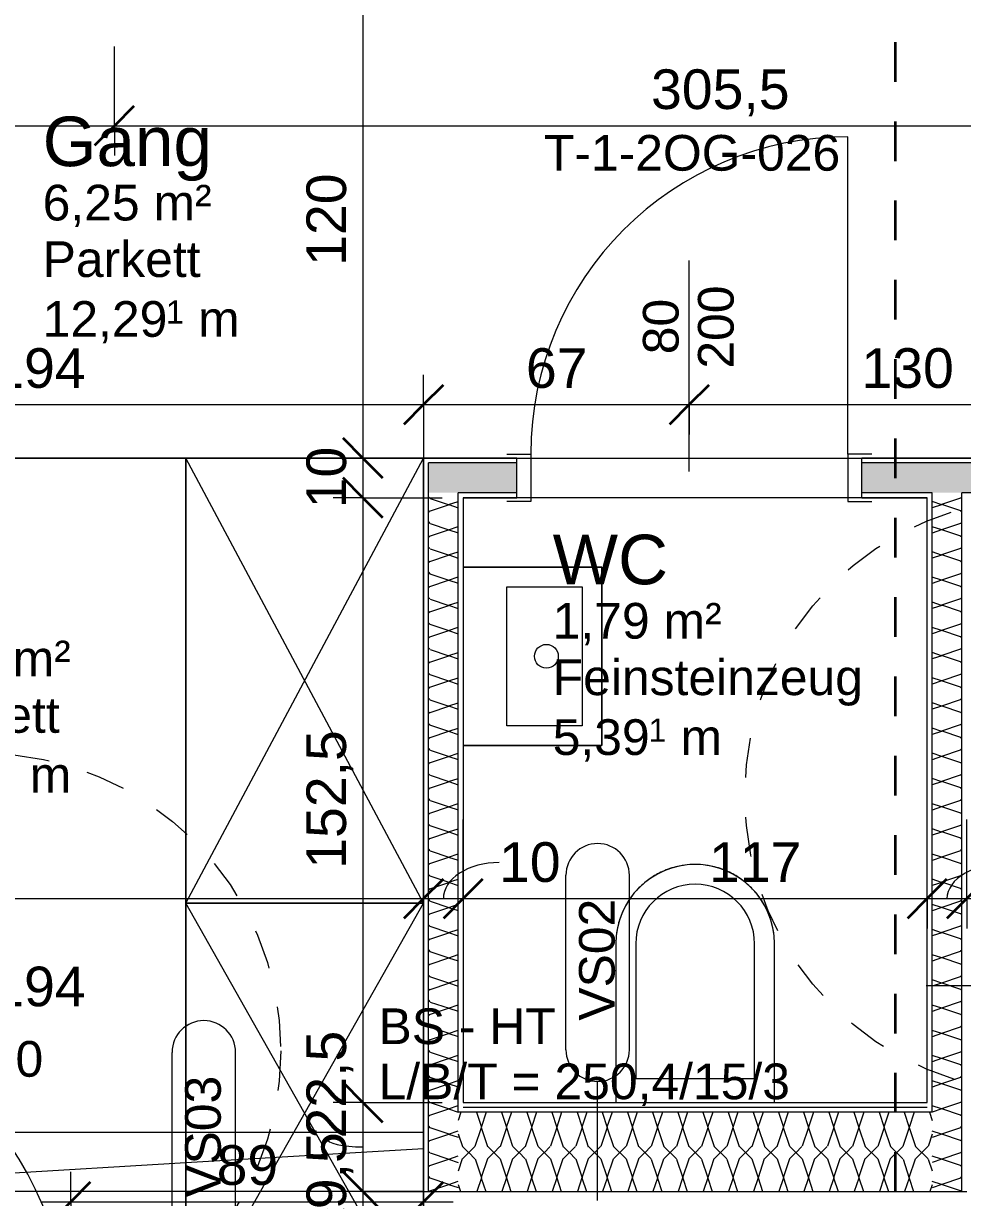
# Model space of a CAD drawing. Header units: metres. Extents: x 3 to 50, y 58.8 to 100.4.
# Drawn here: x 26.713 to 29.083, y 80.716 to 83.676 of the extents above; entities that cross this region are included whole.
import ezdxf

# ---------------------------------------------------------------- set-up
doc = ezdxf.new("R2010")
doc.units = ezdxf.units.M
doc.linetypes.add('Strich Punkt Mittel', pattern=[0.015875, 0.00635, -0.004763, 0, -0.004763])
doc.linetypes.add('Verdeckt', pattern=[0.003, 0.002, -0.001])
for name, color, linetype, lineweight in [('A_2D', 7, 'Continuous', 13), ('A_Bemassung-50_', 4, 'Continuous', 9), ('A_Bemassung_', 4, 'Continuous', 9), ('A_Beschriftung_', 7, 'Continuous', 9), ('A_Bodenschlitz', 7, 'Continuous', 5), ('A_Decken', 8, 'Continuous', 13), ('A_Moebel', 6, 'Continuous', 13), ('A_Raeume', 7, 'Continuous', 13), ('A_Raeume_', 7, 'Continuous', 5), ('A_Raeume_Beschriftung_', 7, 'Continuous', 9), ('A_Raster_', 1, 'Continuous', 9), ('A_Sanitaer', 3, 'Continuous', 13), ('A_Tueren', 31, 'Continuous', 13), ('A_Waende', 7, 'Continuous', 13)]:
    doc.layers.add(name, color=color, linetype=linetype, lineweight=lineweight)
doc.styles.add('Arial_2', font='arial.ttf', dxfattribs={"height": 0.125})
doc.styles.add('Arial_3', font='arial.ttf', dxfattribs={"height": 0.09})
doc.styles.add('Arial_4', font='arial.ttf', dxfattribs={"height": 0.05849})
doc.styles.add('Arial_5', font='arial.ttf', dxfattribs={"height": 0.1})
doc.dimstyles.new('WGA-Bemaßung_1', dxfattribs={"dimscale": 0.3048, "dimtxt": 0.102026, "dimasz": 0.328084, "dimexe": 0.246063, "dimexo": 0.0625, "dimgap": 0.04101, "dimtad": 1, "dimdec": 1, "dimlfac": 100, "dimrnd": 0.5, "dimdsep": 46, "dimtxsty": 'Arial_5', "dimblk1": 'OBLIQUE', "dimblk2": 'OBLIQUE', "dimsah": 1, "dimcen": 0.09, "dimdle": 0.246063, "dimazin": 2, "dimtfac": 1, "dimtdec": 4, "dimtix": 1, "dimtmove": 1, "dimatfit": 3, "dimfxl": 0.656168, "dimfxlon": 1, "dimtvp": 1, "dimtolj": 1, "dimtzin": 0, "dimarcsym": 2})
doc.dimstyles.new('WGA-Bemaßung_2', dxfattribs={"dimscale": 0.3048, "dimtxt": 0.102026, "dimasz": 0.328084, "dimexe": 0.246063, "dimexo": 0.0625, "dimgap": 0.04101, "dimtad": 1, "dimdec": 1, "dimlfac": 100, "dimrnd": 0.5, "dimdsep": 46, "dimtxsty": 'Arial_5', "dimblk1": 'OBLIQUE', "dimblk2": 'OBLIQUE', "dimsah": 1, "dimcen": 0.09, "dimdle": 0.246063, "dimazin": 2, "dimtfac": 1, "dimtdec": 4, "dimtix": 1, "dimtmove": 2, "dimatfit": 3, "dimfxl": 0.656168, "dimfxlon": 1, "dimtvp": 1, "dimtolj": 1, "dimtzin": 0, "dimarcsym": 2})
doc.dimstyles.new('WGA-Bemaßung_3', dxfattribs={"dimscale": 0.3048, "dimtxt": 0.102026, "dimasz": 0.328084, "dimexe": 0.246063, "dimexo": 0.0625, "dimgap": 0.04101, "dimtad": 1, "dimdec": 1, "dimlfac": 100, "dimrnd": 0.5, "dimdsep": 46, "dimtxsty": 'Arial_5', "dimblk1": 'OBLIQUE', "dimblk2": 'OBLIQUE', "dimsah": 1, "dimcen": 0.09, "dimdle": 0.246063, "dimazin": 2, "dimtfac": 1, "dimtdec": 4, "dimtix": 1, "dimtmove": 0, "dimatfit": 3, "dimfxl": 0.656168, "dimfxlon": 1, "dimtvp": 1, "dimtolj": 1, "dimtzin": 0, "dimarcsym": 2})

# ---------------------------------------------------------------- blocks, each defined once
blk = doc.blocks.new('UZ_D1 - SL_0800x2000_Zimmertür_Stahlzarge_GK-7175609-263_PP_02OG_BT1')
at = {"layer": 'A_Tueren', "lineweight": 5}
for p, q in [((0.4, 0.06), (0.4, 0.86)), ((-0.46, 0.06), (-0.4, 0.06)), ((-0.4, 0.06), (-0.4, -0.06)), ((0.4, 0.06), (0.4, -0.06)), ((0.46, 0.06), (0.4, 0.06)), ((-0.4, -0.06), (-0.46, -0.06)), ((0.4, -0.06), (0.46, -0.06))]:
    blk.add_line(p, q, dxfattribs=at)
blk.add_arc((0.4, 0.06), 0.8, 90, 180, dxfattribs=at)
blk = doc.blocks.new('Sani_WC-Wandbasierend - 400x600-V11-263_PP_02OG_BT1')
at = {"layer": 'A_Sanitaer', "lineweight": 5}
for p, q in [((-0.075, 0.5125), (-0.075, 0.1125)), ((-0.075, 0.5125), (-0.075, 0.1125)), ((-0.025, 0.5125), (-0.025, 0.1725)), ((0.275, 0.1725), (0.275, 0.5125)), ((0.325, 0.1125), (0.325, 0.5125)), ((0.325, 0.1125), (0.325, 0.5125)), ((-0.025, 0.1725), (0.275, 0.1725)), ((-0.075, 0.1125), (0.325, 0.1125))]:
    blk.add_line(p, q, dxfattribs=at)
for radius, start, end in [(0.2, 0, 180), (0.2, 97.6033, 101.334), (0.2, 82.3967, 97.6033), (0.2, 78.666, 82.3967), (0.2, 118.3339, 128.1952), (0.2, 112.8529, 118.3339), (0.2, 101.334, 112.8529), (0.2, 67.1471, 78.666), (0.2, 61.6661, 67.1471), (0.2, 51.8048, 61.6661), (0.2, 134.0719, 143.7338), (0.15, 0, 180), (0.2, 128.1952, 134.0719), (0.2, 45.9281, 51.8048), (0.2, 36.2662, 45.9281), (0.2, 143.7338, 149.4915), (0.2, 30.5085, 36.2662), (0.2, 152.2044, 159.851), (0.2, 149.4915, 152.0709), (0.2, 20.149, 30.5085), (0.2, 164.7803, 180), (0.2, 159.851, 164.7803), (0.2, 15.2197, 20.149), (0.2, 0, 15.2197)]:
    blk.add_arc((0.125, 0.5125), radius, start, end, dxfattribs=at)
blk = doc.blocks.new('Moeb_Schrank - Schrank_2m_60cm-10184590-263_PP_02OG_BT1')
at = {"layer": 'A_Moebel', "color": 8}
for p, q in [((0, 0), (1.06, 0.6)), ((0, 0.6), (1.06, 0)), ((1.06, 0.6), (0, 0.6)), ((0, 0.6), (0, 0)), ((0, 0), (0, 0.6)), ((0, 0.6), (1.06, 0.6)), ((1.06, 0), (1.06, 0.6)), ((1.06, 0.6), (1.06, 0)), ((0, 0), (1.06, 0)), ((1.06, 0), (0.1912, 0))]:
    blk.add_line(p, q, dxfattribs=at)
blk = doc.blocks.new('Moeb_Schrank - Schrank_2m_60cm-4270150-263_PP_02OG_BT1')
at = {"layer": 'A_Moebel', "color": 8}
for p, q in [((0, 0), (1.1225, 0.6)), ((0, 0.6), (1.1225, 0)), ((1.1225, 0.6), (0, 0.6)), ((0, 0.6), (0, 0)), ((0, 0), (0, 0.6)), ((0, 0.6), (1.1225, 0.6)), ((1.1225, 0), (1.1225, 0.6)), ((1.1225, 0.6), (1.1225, 0)), ((0, 0), (1.1225, 0)), ((1.1225, 0), (0, 0))]:
    blk.add_line(p, q, dxfattribs=at)
blk = doc.blocks.new('UZ_D1 - SL_0900x2000_Wohnungstür-5426848-263_PP_02OG_BT1')
at = {"layer": 'A_Tueren', "lineweight": 5}
for p, q in [((-0.45, 0.1), (-0.51, 0.1)), ((-0.45, -0.1), (-0.45, 0.1)), ((0.45, 0.1), (0.51, 0.1)), ((0.45, -0.1), (0.45, 0.1)), ((-0.51, -0.1), (-0.45, -0.1)), ((0.51, -0.1), (0.45, -0.1)), ((0.45, -0.1), (0.45, -1))]:
    blk.add_line(p, q, dxfattribs=at)
blk.add_arc((0.45, -0.1), 0.9, 180, 270, dxfattribs=at)
blk = doc.blocks.new('Sani_Handwaschbecken_Wandbasiert_eckig - 450 x 350-11050515-263_PP_02OG_BT1')
at = {"layer": 'A_Sanitaer', "lineweight": 5}
for p, q in [((0.3476, 0.4), (-0.1024, 0.4)), ((-0.1024, 0.4), (-0.1024, 0.05)), ((-0.1024, 0.05), (-0.1024, 0.4)), ((-0.1024, 0.4), (0.3476, 0.4)), ((0.3476, 0.05), (0.3476, 0.4)), ((0.3476, 0.4), (0.3476, 0.05)), ((-0.0524, 0.16), (-0.0524, 0.35)), ((-0.0524, 0.35), (0.2976, 0.35)), ((0.2976, 0.35), (0.2976, 0.16)), ((0.2976, 0.16), (-0.0524, 0.16))]:
    blk.add_line(p, q, dxfattribs=at)
blk.add_circle((0.1226, 0.26), 0.03, dxfattribs=at)
blk = doc.blocks.new('Allg_BS - HKLS-10231662-263_PP_02OG_BT1')
at = {"layer": 'A_Bodenschlitz'}
for p, q in [((-1.2516, -0.1435), (-1.2516, 0.0065)), ((-1.2516, 0.0065), (-0.0325, 0.0065)), ((-0.0325, 0.0065), (0.5675, 0.0065)), ((-0.0325, -0.0705), (0.5675, -0.0345)), ((-1.2516, -0.1435), (-0.0325, -0.0705)), ((-0.0325, -0.1435), (-1.2516, -0.1435)), ((0.5675, -0.1435), (-0.0325, -0.1435))]:
    blk.add_line(p, q, dxfattribs=at)
blk = doc.blocks.new('BS_Tuer_PP - oben-10002441-263_PP_02OG_BT1')
at = {"layer": 'A_Beschriftung_'}
blk.add_line((0, 0.000124), (0, 0.010761), dxfattribs=at)
blk = doc.blocks.new('BS_Wand_Lollipop - rechts_oben-2026913-263_PP_02OG_BT1')
at = {"layer": 'A_Beschriftung_'}
for p, q in [((0.0046, 0.0016), (0.0134, 0.0016)), ((-0.003, 0), (0.003, 0)), ((0.0046, -0.0016), (0.0134, -0.0016))]:
    blk.add_line(p, q, dxfattribs=at)
for centre, start, end in [((0.0046, 0), 90, 270), ((0.0134, 0), 270, 90)]:
    blk.add_arc(centre, 0.0016, start, end, dxfattribs=at)
blk = doc.blocks.new('DIMBLOCK190-263_PP_02OG_BT1')
at = {"layer": 'A_Bemassung-50_', "transparency": 16777216}
for p, q in [((25.7827, 81.4693), (25.7827, 81.6693)), ((27.7227, 81.4693), (27.7227, 81.6693)), ((25.7827, 81.4693), (27.7227, 81.4693)), ((25.7827, 81.4693), (25.7827, 81.3943)), ((27.7227, 81.4693), (27.7227, 81.3943))]:
    blk.add_line(p, q, dxfattribs=at)
at = {"layer": 'A_Bemassung-50_', "lineweight": 35, "transparency": 16777216}
for p, q in [((25.7827, 81.4693), (25.8327, 81.5193)), ((27.7227, 81.4693), (27.7727, 81.5193)), ((25.7827, 81.4693), (25.7327, 81.4193)), ((27.7227, 81.4693), (27.6727, 81.4193))]:
    blk.add_line(p, q, dxfattribs=at)
at = {"layer": 'A_Bemassung-50_', "color": 0, "transparency": 16777216, "insert": (26.6373, 81.2979), "char_height": 0.1, "width": 0.276883, "attachment_point": 1, "line_spacing_factor": 0.941778, "style": 'Arial_5'}
blk.add_mtext('194', dxfattribs=at)
blk = doc.blocks.new('_Oblique')
at = {"color": 0, "linetype": 'ByBlock', "lineweight": -2}
blk.add_line((-0.5, -0.5), (0.5, 0.5), dxfattribs=at)
blk = doc.blocks.new('DIMBLOCK191-263_PP_02OG_BT1')
at = {"layer": 'A_Bemassung-50_', "transparency": 16777216}
for p, q in [((27.7227, 81.4693), (27.7227, 81.6693)), ((27.8227, 81.4693), (27.8227, 81.6693)), ((27.7227, 81.4693), (27.8227, 81.4693)), ((27.7227, 81.4693), (27.7227, 81.3943)), ((27.8227, 81.4693), (27.8227, 81.3943))]:
    blk.add_line(p, q, dxfattribs=at)
at = {"layer": 'A_Bemassung-50_', "lineweight": 35, "transparency": 16777216}
for p, q in [((27.7227, 81.4693), (27.7727, 81.5193)), ((27.8227, 81.4693), (27.8727, 81.5193)), ((27.7227, 81.4693), (27.6727, 81.4193)), ((27.8227, 81.4693), (27.7727, 81.4193))]:
    blk.add_line(p, q, dxfattribs=at)
at = {"layer": 'A_Bemassung-50_', "transparency": 16777216}
blk.add_ellipse((27.9133, 81.4693), major_axis=(0.1406, 0), ratio=0.647065, start_param=1.570796, end_param=3.141593, dxfattribs=at)
at = {"layer": 'A_Bemassung-50_', "color": 0, "transparency": 16777216, "insert": (27.9133, 81.6116), "char_height": 0.1, "width": 0.184588, "attachment_point": 1, "line_spacing_factor": 0.941778, "style": 'Arial_5'}
blk.add_mtext('10', dxfattribs=at)
blk = doc.blocks.new('DIMBLOCK192-263_PP_02OG_BT1')
at = {"layer": 'A_Bemassung-50_', "transparency": 16777216}
for p, q in [((27.8227, 81.4693), (27.8227, 81.6693)), ((28.9933, 81.4693), (28.9933, 81.6693)), ((27.8227, 81.4693), (28.9933, 81.4693)), ((27.8227, 81.4693), (27.8227, 81.3943)), ((28.9933, 81.4693), (28.9933, 81.3943))]:
    blk.add_line(p, q, dxfattribs=at)
at = {"layer": 'A_Bemassung-50_', "lineweight": 35, "transparency": 16777216}
for p, q in [((27.8227, 81.4693), (27.8727, 81.5193)), ((28.9933, 81.4693), (29.0433, 81.5193)), ((27.8227, 81.4693), (27.7727, 81.4193)), ((28.9933, 81.4693), (28.9433, 81.4193))]:
    blk.add_line(p, q, dxfattribs=at)
at = {"layer": 'A_Bemassung-50_', "color": 0, "transparency": 16777216, "insert": (28.4429, 81.6116), "char_height": 0.1, "width": 0.276883, "attachment_point": 1, "line_spacing_factor": 0.941778, "style": 'Arial_5'}
blk.add_mtext('117', dxfattribs=at)
blk = doc.blocks.new('DIMBLOCK193-263_PP_02OG_BT1')
at = {"layer": 'A_Bemassung-50_', "transparency": 16777216}
for p, q in [((28.9933, 81.4693), (28.9933, 81.6693)), ((29.0933, 81.4693), (29.0933, 81.6693)), ((28.9933, 81.4693), (29.0933, 81.4693)), ((28.9933, 81.4693), (28.9933, 81.3943)), ((29.0933, 81.4693), (29.0933, 81.3943))]:
    blk.add_line(p, q, dxfattribs=at)
at = {"layer": 'A_Bemassung-50_', "lineweight": 35, "transparency": 16777216}
for p, q in [((28.9933, 81.4693), (29.0433, 81.5193)), ((29.0933, 81.4693), (29.1433, 81.5193)), ((28.9933, 81.4693), (28.9433, 81.4193)), ((29.0933, 81.4693), (29.0433, 81.4193))]:
    blk.add_line(p, q, dxfattribs=at)
at = {"layer": 'A_Bemassung-50_', "transparency": 16777216}
blk.add_ellipse((29.2001, 81.4693), major_axis=(0.1568, 0), ratio=0.580279, start_param=1.570796, end_param=3.141593, dxfattribs=at)
at = {"layer": 'A_Bemassung-50_', "color": 0, "transparency": 16777216, "insert": (29.2001, 81.6116), "char_height": 0.1, "width": 0.184588, "attachment_point": 1, "line_spacing_factor": 0.941778, "style": 'Arial_5'}
blk.add_mtext('10', dxfattribs=at)
blk = doc.blocks.new('DIMBLOCK194-263_PP_02OG_BT1')
at = {"layer": 'A_Bemassung-50_', "transparency": 16777216}
for p, q in [((29.0933, 81.4693), (29.0933, 81.6693)), ((32.3677, 81.4693), (32.3677, 81.6693)), ((29.0933, 81.4693), (32.3677, 81.4693)), ((29.0933, 81.4693), (29.0933, 81.3943)), ((32.3677, 81.4693), (32.3677, 81.3943))]:
    blk.add_line(p, q, dxfattribs=at)
at = {"layer": 'A_Bemassung-50_', "lineweight": 35, "transparency": 16777216}
for p, q in [((29.0933, 81.4693), (29.1433, 81.5193)), ((32.3677, 81.4693), (32.4177, 81.5193)), ((29.0933, 81.4693), (29.0433, 81.4193)), ((32.3677, 81.4693), (32.3177, 81.4193))]:
    blk.add_line(p, q, dxfattribs=at)
at = {"layer": 'A_Bemassung-50_', "color": 0, "transparency": 16777216, "insert": (30.7298, 81.6116), "char_height": 0.1, "width": 0.416266, "attachment_point": 1, "line_spacing_factor": 0.941778, "style": 'Arial_5'}
blk.add_mtext('327,5', dxfattribs=at)
blk = doc.blocks.new('DIMBLOCK401-263_PP_02OG_BT1')
at = {"layer": 'A_Bemassung-50_', "lineweight": 35, "transparency": 16777216}
for p, q in [((27.5696, 83.7805), (27.5196, 83.8305)), ((27.5696, 83.7805), (27.6196, 83.7305)), ((27.5696, 82.5805), (27.5196, 82.6305)), ((27.5696, 82.5805), (27.6196, 82.5305))]:
    blk.add_line(p, q, dxfattribs=at)
at = {"layer": 'A_Bemassung-50_', "transparency": 16777216}
for p, q in [((27.5696, 83.7805), (27.4946, 83.7805)), ((27.5696, 83.7805), (27.5696, 82.5805)), ((27.5696, 83.7805), (27.7696, 83.7805)), ((27.5696, 82.5805), (27.4946, 82.5805)), ((27.5696, 82.5805), (27.7696, 82.5805))]:
    blk.add_line(p, q, dxfattribs=at)
at = {"layer": 'A_Bemassung-50_', "color": 0, "transparency": 16777216, "insert": (27.4273, 83.0651), "char_height": 0.1, "width": 0.276883, "attachment_point": 1, "rotation": 90, "line_spacing_factor": 0.941778, "style": 'Arial_5'}
blk.add_mtext('120', dxfattribs=at)
blk = doc.blocks.new('DIMBLOCK402-263_PP_02OG_BT1')
at = {"layer": 'A_Bemassung-50_', "lineweight": 35, "transparency": 16777216}
for p, q in [((27.5696, 82.5805), (27.5196, 82.6305)), ((27.5696, 82.5805), (27.6196, 82.5305)), ((27.5696, 82.4805), (27.5196, 82.5305)), ((27.5696, 82.4805), (27.6196, 82.4305))]:
    blk.add_line(p, q, dxfattribs=at)
at = {"layer": 'A_Bemassung-50_', "transparency": 16777216}
for p, q in [((27.5696, 82.5805), (27.4946, 82.5805)), ((27.5696, 82.5805), (27.5696, 82.4805)), ((27.5696, 82.5805), (27.7696, 82.5805)), ((27.5696, 82.4805), (27.4946, 82.4805)), ((27.5696, 82.4805), (27.7696, 82.4805))]:
    blk.add_line(p, q, dxfattribs=at)
at = {"layer": 'A_Bemassung-50_', "color": 0, "transparency": 16777216, "insert": (27.4273, 82.4536), "char_height": 0.1, "width": 0.184588, "attachment_point": 1, "rotation": 90, "line_spacing_factor": 0.941778, "style": 'Arial_5'}
blk.add_mtext('10', dxfattribs=at)
blk = doc.blocks.new('DIMBLOCK403-263_PP_02OG_BT1')
at = {"layer": 'A_Bemassung-50_', "lineweight": 35, "transparency": 16777216}
for p, q in [((27.5696, 82.4805), (27.5196, 82.5305)), ((27.5696, 82.4805), (27.6196, 82.4305)), ((27.5696, 80.9555), (27.5196, 81.0055)), ((27.5696, 80.9555), (27.6196, 80.9055))]:
    blk.add_line(p, q, dxfattribs=at)
at = {"layer": 'A_Bemassung-50_', "transparency": 16777216}
for p, q in [((27.5696, 82.4805), (27.4946, 82.4805)), ((27.5696, 82.4805), (27.5696, 80.9555)), ((27.5696, 82.4805), (27.7696, 82.4805)), ((27.5696, 80.9555), (27.4946, 80.9555)), ((27.5696, 80.9555), (27.7696, 80.9555))]:
    blk.add_line(p, q, dxfattribs=at)
at = {"layer": 'A_Bemassung-50_', "color": 0, "transparency": 16777216, "insert": (27.4273, 81.5446), "char_height": 0.1, "width": 0.416266, "attachment_point": 1, "rotation": 90, "line_spacing_factor": 0.941778, "style": 'Arial_5'}
blk.add_mtext('152,5', dxfattribs=at)
blk = doc.blocks.new('DIMBLOCK404-263_PP_02OG_BT1')
at = {"layer": 'A_Bemassung-50_', "lineweight": 35, "transparency": 16777216}
for p, q in [((27.5696, 80.9555), (27.5196, 81.0055)), ((27.5696, 80.9555), (27.6196, 80.9055)), ((27.5696, 80.7305), (27.5196, 80.7805)), ((27.5696, 80.7305), (27.6196, 80.6805))]:
    blk.add_line(p, q, dxfattribs=at)
at = {"layer": 'A_Bemassung-50_', "transparency": 16777216}
for p, q in [((27.5696, 80.9555), (27.4946, 80.9555)), ((27.5696, 80.9555), (27.5696, 80.7305)), ((27.5696, 80.9555), (27.7696, 80.9555)), ((27.5696, 80.7305), (27.4946, 80.7305)), ((27.5696, 80.7305), (27.7696, 80.7305))]:
    blk.add_line(p, q, dxfattribs=at)
blk.add_ellipse((27.5696, 80.8643), major_axis=(0.091, 0), ratio=0.233708, start_param=3.141593, end_param=4.712389, dxfattribs=at)
at = {"layer": 'A_Bemassung-50_', "color": 0, "transparency": 16777216, "insert": (27.4273, 80.8643), "char_height": 0.1, "width": 0.323972, "attachment_point": 1, "rotation": 90, "line_spacing_factor": 0.941778, "style": 'Arial_5'}
blk.add_mtext('22,5', dxfattribs=at)
blk = doc.blocks.new('DIMBLOCK405-263_PP_02OG_BT1')
at = {"layer": 'A_Bemassung-50_', "lineweight": 35, "transparency": 16777216}
for p, q in [((27.5696, 80.7305), (27.5196, 80.7805)), ((27.5696, 80.7305), (27.6196, 80.6805)), ((27.5696, 80.6355), (27.5196, 80.6855)), ((27.5696, 80.6355), (27.6196, 80.5855))]:
    blk.add_line(p, q, dxfattribs=at)
at = {"layer": 'A_Bemassung-50_', "transparency": 16777216}
for p, q in [((27.5696, 80.7305), (27.4946, 80.7305)), ((27.5696, 80.7305), (27.5696, 80.6355)), ((27.5696, 80.7305), (27.7696, 80.7305)), ((27.5696, 80.6355), (27.4946, 80.6355)), ((27.5696, 80.6355), (27.7696, 80.6355))]:
    blk.add_line(p, q, dxfattribs=at)
blk.add_ellipse((27.5696, 80.686), major_axis=(0.091, 0), ratio=0.03261, start_param=3.141593, end_param=4.712389, dxfattribs=at)
at = {"layer": 'A_Bemassung-50_', "color": 0, "transparency": 16777216, "insert": (27.4273, 80.686), "char_height": 0.1, "width": 0.231677, "attachment_point": 1, "rotation": 90, "line_spacing_factor": 0.941778, "style": 'Arial_5'}
blk.add_mtext('9,5', dxfattribs=at)
blk = doc.blocks.new('DIMBLOCK479-263_PP_02OG_BT1')
at = {"layer": 'A_Bemassung-50_', "transparency": 16777216}
for p, q in [((25.6577, 83.4184), (25.6577, 83.6184)), ((26.9427, 83.4184), (26.9427, 83.6184)), ((25.6577, 83.4184), (26.9427, 83.4184)), ((25.6577, 83.4184), (25.6577, 83.3434)), ((26.9427, 83.4184), (26.9427, 83.3434))]:
    blk.add_line(p, q, dxfattribs=at)
at = {"layer": 'A_Bemassung-50_', "lineweight": 35, "transparency": 16777216}
for p, q in [((25.6577, 83.4184), (25.7077, 83.4684)), ((26.9427, 83.4184), (26.9927, 83.4684)), ((25.6577, 83.4184), (25.6077, 83.3684)), ((26.9427, 83.4184), (26.8927, 83.3684))]:
    blk.add_line(p, q, dxfattribs=at)
at = {"layer": 'A_Bemassung-50_', "color": 0, "transparency": 16777216, "insert": (26.1267, 83.5607), "char_height": 0.1, "width": 0.416266, "attachment_point": 1, "line_spacing_factor": 0.941778, "style": 'Arial_5'}
blk.add_mtext('128,5', dxfattribs=at)
blk = doc.blocks.new('DIMBLOCK480-263_PP_02OG_BT1')
at = {"layer": 'A_Bemassung-50_', "transparency": 16777216}
for p, q in [((26.9427, 83.4184), (26.9427, 83.6184)), ((29.9977, 83.4184), (29.9977, 83.6184)), ((26.9427, 83.4184), (29.9977, 83.4184)), ((26.9427, 83.4184), (26.9427, 83.3434)), ((29.9977, 83.4184), (29.9977, 83.3434))]:
    blk.add_line(p, q, dxfattribs=at)
at = {"layer": 'A_Bemassung-50_', "lineweight": 35, "transparency": 16777216}
for p, q in [((26.9427, 83.4184), (26.9927, 83.4684)), ((29.9977, 83.4184), (30.0477, 83.4684)), ((26.9427, 83.4184), (26.8927, 83.3684)), ((29.9977, 83.4184), (29.9477, 83.3684))]:
    blk.add_line(p, q, dxfattribs=at)
at = {"layer": 'A_Bemassung-50_', "color": 0, "transparency": 16777216, "insert": (28.2967, 83.5607), "char_height": 0.1, "width": 0.416266, "attachment_point": 1, "line_spacing_factor": 0.941778, "style": 'Arial_5'}
blk.add_mtext('305,5', dxfattribs=at)
blk = doc.blocks.new('DIMBLOCK516-263_PP_02OG_BT1')
at = {"layer": 'A_Bemassung-50_', "transparency": 16777216}
for p, q in [((25.7827, 82.7152), (25.7827, 82.7902)), ((27.7227, 82.7152), (27.7227, 82.7902)), ((25.7827, 82.7152), (27.7227, 82.7152)), ((25.7827, 82.7152), (25.7827, 82.5152)), ((27.7227, 82.7152), (27.7227, 82.5152))]:
    blk.add_line(p, q, dxfattribs=at)
at = {"layer": 'A_Bemassung-50_', "lineweight": 35, "transparency": 16777216}
for p, q in [((25.7827, 82.7152), (25.8327, 82.7652)), ((27.7227, 82.7152), (27.7727, 82.7652)), ((25.7827, 82.7152), (25.7327, 82.6652)), ((27.7227, 82.7152), (27.6727, 82.6652))]:
    blk.add_line(p, q, dxfattribs=at)
at = {"layer": 'A_Bemassung-50_', "color": 0, "transparency": 16777216, "insert": (26.6373, 82.8575), "char_height": 0.1, "width": 0.276883, "attachment_point": 1, "line_spacing_factor": 0.941778, "style": 'Arial_5'}
blk.add_mtext('194', dxfattribs=at)
blk = doc.blocks.new('DIMBLOCK517-263_PP_02OG_BT1')
at = {"layer": 'A_Bemassung-50_', "transparency": 16777216}
for p, q in [((28.3933, 82.7152), (28.3933, 82.9152)), ((27.7227, 82.7152), (27.7227, 82.7902)), ((27.7227, 82.7152), (28.3933, 82.7152)), ((27.7227, 82.7152), (27.7227, 82.5152)), ((28.3933, 82.7152), (28.3933, 82.6402))]:
    blk.add_line(p, q, dxfattribs=at)
at = {"layer": 'A_Bemassung-50_', "lineweight": 35, "transparency": 16777216}
for p, q in [((27.7227, 82.7152), (27.7727, 82.7652)), ((28.3933, 82.7152), (28.4433, 82.7652)), ((27.7227, 82.7152), (27.6727, 82.6652)), ((28.3933, 82.7152), (28.3433, 82.6652))]:
    blk.add_line(p, q, dxfattribs=at)
at = {"layer": 'A_Bemassung-50_', "color": 0, "transparency": 16777216, "insert": (27.9811, 82.8575), "char_height": 0.1, "width": 0.184588, "attachment_point": 1, "line_spacing_factor": 0.941778, "style": 'Arial_5'}
blk.add_mtext('67', dxfattribs=at)
blk = doc.blocks.new('DIMBLOCK518-263_PP_02OG_BT1')
at = {"layer": 'A_Bemassung-50_', "transparency": 16777216}
for p, q in [((28.3933, 82.7152), (28.3933, 82.9152)), ((29.6933, 82.7152), (29.6933, 82.9152)), ((28.3933, 82.7152), (29.6933, 82.7152)), ((28.3933, 82.7152), (28.3933, 82.6402)), ((29.6933, 82.7152), (29.6933, 82.6402))]:
    blk.add_line(p, q, dxfattribs=at)
at = {"layer": 'A_Bemassung-50_', "lineweight": 35, "transparency": 16777216}
for p, q in [((28.3933, 82.7152), (28.4433, 82.7652)), ((29.6933, 82.7152), (29.7433, 82.7652)), ((28.3933, 82.7152), (28.3433, 82.6652)), ((29.6933, 82.7152), (29.6433, 82.6652))]:
    blk.add_line(p, q, dxfattribs=at)
at = {"layer": 'A_Bemassung-50_', "color": 0, "transparency": 16777216, "insert": (28.8275, 82.8575), "char_height": 0.1, "width": 0.276883, "attachment_point": 1, "line_spacing_factor": 0.941778, "style": 'Arial_5'}
blk.add_mtext('130', dxfattribs=at)
blk = doc.blocks.new('DIMBLOCK569-263_PP_02OG_BT1')
at = {"layer": 'A_Bemassung-50_', "transparency": 16777216}
for p, q in [((27.7227, 80.7051), (27.7227, 80.9051)), ((26.8327, 80.7051), (26.8327, 80.7801)), ((26.7577, 80.7051), (27.7977, 80.7051)), ((26.8327, 80.7051), (26.8327, 80.5051)), ((27.7227, 80.7051), (27.7227, 80.6301))]:
    blk.add_line(p, q, dxfattribs=at)
at = {"layer": 'A_Bemassung-50_', "lineweight": 35, "transparency": 16777216}
for p, q in [((26.8327, 80.7051), (26.8827, 80.7551)), ((27.7227, 80.7051), (27.7727, 80.7551)), ((26.8327, 80.7051), (26.7827, 80.6551)), ((27.7227, 80.7051), (27.6727, 80.6551))]:
    blk.add_line(p, q, dxfattribs=at)
at = {"layer": 'A_Bemassung-50_', "color": 0, "transparency": 16777216, "insert": (27.2008, 80.8474), "char_height": 0.1, "width": 0.184588, "attachment_point": 1, "line_spacing_factor": 0.941778, "style": 'Arial_5'}
blk.add_mtext('89', dxfattribs=at)

msp = doc.modelspace()

# ---------------------------------------------------------------- hatches: boundary and pattern name
at = {"layer": 'A_Waende', "lineweight": 5}
h = msp.add_hatch(dxfattribs=at)
h.set_pattern_fill('FP_65', color=250, angle=135, style=0, pattern_type=2)
h.set_pattern_definition([(45, (30.09517, 82.48047), (0.1270034, 0.2539998), [0.02245, -0.15715]), (45, (30.14255, 82.59149), (0.1270034, 0.2539998), [0.02245, -0.15715]), (45, (30.15881, 82.48047), (0.1270034, 0.2539998), [0.02245, -0.15715]), (45, (30.20619, 82.59149), (0.1270034, 0.2539998), [0.02245, -0.15715]), (71.565, (30.11073, 82.496027), (0.1270007, 0.50799766), [0.0502, -0.35141]), (71.565, (30.12699, 82.543403), (0.1270007, 0.50799766), [0.0502, -0.35141]), (71.565, (30.174368, 82.496027), (0.1270007, 0.50799766), [0.0502, -0.35141]), (71.565, (30.189924, 82.54411), (0.1270007, 0.50799766), [0.0502, -0.35141]), (135, (30.111435, 82.59149), (0.1270034, -0.2539998), [0.02245, -0.15715]), (135, (30.15881, 82.48047), (0.1270034, -0.2539998), [0.02245, -0.15715]), (135, (30.175075, 82.59149), (0.1270034, -0.2539998), [0.02245, -0.15715]), (135, (30.22245, 82.48047), (0.1270034, -0.2539998), [0.02245, -0.15715]), (108.435, (30.12699, 82.543403), (0.1270007, -0.50799766), [0.0502, -0.35141]), (108.435, (30.142548, 82.496734), (0.1270007, -0.50799766), [0.0502, -0.35141]), (108.435, (30.189924, 82.54411), (0.1270007, -0.50799766), [0.0502, -0.35141]), (108.435, (30.206187, 82.496734), (0.1270007, -0.50799766), [0.0502, -0.35141])])
h.paths.add_polyline_path([(32.3677, 82.493), (32.4677, 82.493), (32.4677, 82.568), (30.1283, 82.568), (30.1283, 82.493), (32.253, 82.493)])
h.paths.add_polyline_path([(29.0058, 82.493), (29.2583, 82.493), (29.2583, 82.568), (28.8283, 82.568), (28.8283, 82.493), (28.9983, 82.493)])
h.paths.add_polyline_path([(27.7352, 82.493), (27.9583, 82.493), (27.9583, 82.568), (27.7352, 82.568), (27.7352, 82.537)])
h = msp.add_hatch(dxfattribs=at)
h.set_pattern_fill('FP_62', color=250, angle=-45, style=0, pattern_type=2)
h.set_pattern_definition([(315, (27.72283, 81.60578), (0.254, -0.127003), [0.02245, -0.15715]), (315, (27.83384, 81.5584), (0.254, -0.1270034), [0.02245, -0.15715]), (315, (27.72283, 81.54214), (0.254, -0.1270034), [0.02245, -0.15715]), (315, (27.83384, 81.49476), (0.254, -0.1270034), [0.02245, -0.15715]), (341.565, (27.73909, 81.589516), (0.5079977, -0.1270007), [0.0502, -0.35141]), (341.565, (27.78576, 81.57396), (0.5079977, -0.1270007), [0.0502, -0.35141]), (341.565, (27.738385, 81.526583), (0.5079977, -0.1270007), [0.0502, -0.35141]), (341.565, (27.78576, 81.51032), (0.5079977, -0.1270007), [0.0502, -0.35141]), (45, (27.83384, 81.58952), (-0.254, -0.1270034), [0.02245, -0.15715]), (45, (27.72283, 81.54214), (-0.254, -0.1270034), [0.02245, -0.15715]), (45, (27.83384, 81.52588), (-0.254, -0.1270034), [0.02245, -0.15715]), (45, (27.72283, 81.4785), (-0.254, -0.1270034), [0.02245, -0.15715]), (18.435, (27.78576, 81.57396), (-0.5079977, -0.1270007), [0.0502, -0.35141]), (18.435, (27.738385, 81.557696), (-0.5079977, -0.1270007), [0.0502, -0.35141]), (18.435, (27.78576, 81.51032), (-0.5079977, -0.1270007), [0.0502, -0.35141]), (18.435, (27.738385, 81.494057), (-0.5079977, -0.1270007), [0.0502, -0.35141])])
h.paths.add_polyline_path([(27.7352, 80.7305), (27.8102, 80.7305), (27.8101, 82.493), (27.7352, 82.493), (27.7352, 80.8805)])
h = msp.add_hatch(dxfattribs=at)
h.set_pattern_fill('FP_64', color=250, angle=315, style=0, pattern_type=2)
h.set_pattern_definition([(135, (29.0932, 81.60578), (-0.254, 0.127003), [0.02245, -0.15715]), (135, (28.98219, 81.65316), (-0.254, 0.1270034), [0.02245, -0.15715]), (135, (29.0932, 81.66942), (-0.254, 0.1270034), [0.02245, -0.15715]), (135, (28.98219, 81.716795), (-0.254, 0.1270034), [0.02245, -0.15715]), (161.565, (29.077645, 81.621336), (-0.5079977, 0.1270007), [0.0502, -0.35141]), (161.565, (29.02956, 81.636892), (-0.5079977, 0.1270007), [0.0502, -0.35141]), (161.565, (29.077645, 81.684975), (-0.5079977, 0.1270007), [0.0502, -0.35141]), (161.565, (29.02956, 81.70053), (-0.5079977, 0.1270007), [0.0502, -0.35141]), (225, (28.98219, 81.62204), (0.254, 0.127003), [0.02245, -0.15715]), (225, (29.0932, 81.66942), (0.254, 0.1270034), [0.02245, -0.15715]), (225, (28.98219, 81.68427), (0.254, 0.1270034), [0.02245, -0.15715]), (225, (29.0932, 81.73306), (0.254, 0.1270034), [0.02245, -0.15715]), (198.435, (29.02956, 81.636892), (0.5079977, 0.1270007), [0.0502, -0.35141]), (198.435, (29.076938, 81.653156), (0.5079977, 0.1270007), [0.0502, -0.35141]), (198.435, (29.02956, 81.70053), (0.5079977, 0.1270007), [0.0502, -0.35141]), (198.435, (29.076938, 81.716795), (0.5079977, 0.1270007), [0.0502, -0.35141])])
h.paths.add_polyline_path([(29.0058, 80.7305), (29.0808, 80.7305), (29.0808, 82.493), (29.0058, 82.493), (29.0058, 80.9138)])
h = msp.add_hatch(dxfattribs=at)
h.set_pattern_fill('FP_68', color=250, angle=-225, style=0, pattern_type=2)
h.set_pattern_definition([(225, (28.408015, 80.95595), (-0.127003, -0.254), [0.02245, -0.15715]), (225, (28.35993, 80.844225), (-0.127003, -0.254), [0.02245, -0.15715]), (225, (28.344375, 80.95595), (-0.127003, -0.254), [0.02245, -0.15715]), (225, (28.29629, 80.844225), (-0.127003, -0.254), [0.02245, -0.15715]), (251.565, (28.39175, 80.939685), (-0.1270007, -0.5079977), [0.0502, -0.35141]), (251.565, (28.376195, 80.8916), (-0.1270007, -0.5079977), [0.0502, -0.35141]), (251.565, (28.32811, 80.939685), (-0.1270007, -0.5079977), [0.0502, -0.35141]), (251.565, (28.312556, 80.8916), (-0.1270007, -0.5079977), [0.0502, -0.35141]), (315, (28.39246, 80.844225), (-0.127003, 0.254), [0.02245, -0.15715]), (315, (28.344375, 80.95595), (-0.127003, 0.254), [0.02245, -0.15715]), (315, (28.32882, 80.844225), (-0.127003, 0.254), [0.02245, -0.15715]), (315, (28.28074, 80.95595), (-0.127003, 0.254), [0.02245, -0.15715]), (288.435, (28.376195, 80.8916), (-0.1270007, 0.5079977), [0.0502, -0.35141]), (288.435, (28.36064, 80.939685), (-0.1270007, 0.5079977), [0.0502, -0.35141]), (288.435, (28.312556, 80.8916), (-0.1270007, 0.5079977), [0.0502, -0.35141]), (288.435, (28.297, 80.939685), (-0.1270007, 0.5079977), [0.0502, -0.35141])])
h.paths.add_polyline_path([(27.8227, 80.7305), (29.0058, 80.7305), (29.0058, 80.9305), (27.8102, 80.9305), (27.8102, 80.7305), (27.8177, 80.7305)])

# ---------------------------------------------------------------- linework, layer by layer
at = {"layer": 'A_2D', "linetype": 'Verdeckt', "lineweight": 5}
for centre in [(29.2833, 81.7305), (26.6127, 81.0855)]:
    msp.add_circle(centre, 0.75, dxfattribs=at)
at = {"layer": 'A_Decken'}
for p, q in [((27.9583, 82.5805), (28.8283, 82.5805)), ((27.8227, 80.9555), (28.718, 80.9555))]:
    msp.add_line(p, q, dxfattribs=at)
at = {"layer": 'A_Raeume', "color": 8, "linetype": 'Verdeckt'}
for p, q in [((25.7827, 82.5805), (27.1227, 82.5805)), ((27.1227, 82.5805), (27.7227, 82.5805))]:
    msp.add_line(p, q, dxfattribs=at)
at = {"layer": 'A_Raeume_', "flags": 128}
for points in [[(25.6577, 83.7805), (25.6577, 82.5805), (27.6197, 82.5805), (27.7852, 82.5805), (29.0433, 82.5805), (30.8677, 82.5805), (30.8677, 83.7805), (29.3477, 83.7805), (25.8718, 83.7805), (25.8702, 83.7805)], [(25.7954, 82.5805), (25.7827, 82.5805), (25.7827, 80.398), (27.7227, 80.398), (27.7227, 80.683), (27.7227, 80.7305), (27.7227, 80.843), (27.7227, 82.5805)], [(27.8227, 82.4805), (27.8227, 82.4427), (27.8227, 80.9555), (28.9933, 80.9555), (28.9933, 82.4805)]]:
    msp.add_lwpolyline(points, close=True, dxfattribs=at)
at = {"layer": 'A_Raster_', "linetype": 'Strich Punkt Mittel', "lineweight": 35}
msp.add_line((28.9127, 94.2296), (28.9127, 59.9489), dxfattribs=at)
at = {"layer": 'A_Waende', "color": 10}
for p, q in [((27.7227, 80.398), (27.7227, 82.5805)), ((27.9583, 82.5805), (27.7227, 82.5805)), ((27.9583, 82.568), (27.9583, 82.5805)), ((29.2583, 82.5805), (28.8283, 82.5805)), ((28.8283, 82.568), (28.8283, 82.5805)), ((27.7352, 80.7305), (27.7352, 82.568)), ((27.9583, 82.568), (27.7352, 82.568)), ((29.2583, 82.568), (28.8283, 82.568)), ((27.8102, 80.9305), (27.8102, 82.493)), ((27.9583, 82.493), (27.8102, 82.493)), ((27.9583, 82.4805), (27.9583, 82.493)), ((28.8283, 82.4805), (28.8283, 82.493)), ((29.0058, 82.493), (28.8283, 82.493)), ((29.0058, 80.9305), (29.0058, 82.493)), ((29.0808, 80.7305), (29.0808, 82.493)), ((29.2583, 82.493), (29.0808, 82.493)), ((27.8227, 82.4805), (27.8227, 80.9555)), ((27.8227, 82.4805), (27.9583, 82.4805)), ((28.8283, 82.4805), (28.9933, 82.4805)), ((28.9933, 80.9555), (28.9933, 82.4805)), ((28.718, 80.9555), (28.9933, 80.9555)), ((29.0058, 80.9305), (27.8102, 80.9305)), ((27.7227, 80.7305), (29.0933, 80.7305))]:
    msp.add_line(p, q, dxfattribs=at)
at = {"layer": 'A_Waende', "color": 250, "lineweight": 5}
for p, q in [((27.9583, 82.493), (27.9583, 82.568)), ((28.8283, 82.493), (28.8283, 82.568))]:
    msp.add_line(p, q, dxfattribs=at)
at = {"layer": 'A_Waende', "lineweight": 18}
msp.add_line((28.9933, 80.943), (27.8227, 80.943), dxfattribs=at)

# ---------------------------------------------------------------- block references
at = {"layer": 'A_2D'}
msp.add_blockref('Allg_BS - HKLS-10231662-263_PP_02OG_BT1', (27.1552, 80.874), dxfattribs=at)
at = {"layer": 'A_Beschriftung_', "xscale": 49.99999999999998, "yscale": 49.99999999999998, "zscale": 49.99999999999998}
for name, p in [('BS_Tuer_PP - oben-10002441-263_PP_02OG_BT1', (28.3933, 82.5405)), ('BS_Wand_Lollipop - rechts_oben-2026913-263_PP_02OG_BT1', (29.1406, 81.2505))]:
    msp.add_blockref(name, p, dxfattribs=at)
at = {"layer": 'A_Beschriftung_', "xscale": 49.99999999999998, "yscale": 49.99999999999998, "zscale": 49.99999999999998, "rotation": 89.99999999999991}
for p in [(28.162, 80.8582), (27.1684, 80.4117)]:
    msp.add_blockref('BS_Wand_Lollipop - rechts_oben-2026913-263_PP_02OG_BT1', p, dxfattribs=at)
at = {"layer": 'A_Moebel', "color": 8, "rotation": 89.99999999999847}
for name, p in [('Moeb_Schrank - Schrank_2m_60cm-4270150-263_PP_02OG_BT1', (27.7227, 81.458)), ('Moeb_Schrank - Schrank_2m_60cm-10184590-263_PP_02OG_BT1', (27.7227, 80.398))]:
    msp.add_blockref(name, p, dxfattribs=at)
at = {"layer": 'A_Sanitaer', "rotation": 269.9999999999976}
msp.add_blockref('Sani_Handwaschbecken_Wandbasiert_eckig - 450 x 350-11050515-263_PP_02OG_BT1', (27.7727, 82.2031), dxfattribs=at)
at = {"layer": 'A_Sanitaer'}
msp.add_blockref('Sani_WC-Wandbasierend - 400x600-V11-263_PP_02OG_BT1', (28.283, 80.843), dxfattribs=at)
at = {"layer": 'A_Tueren'}
msp.add_blockref('UZ_D1 - SL_0800x2000_Zimmertür_Stahlzarge_GK-7175609-263_PP_02OG_BT1', (28.3933, 82.5305), dxfattribs=at)
at = {"layer": 'A_Tueren', "rotation": 180}
msp.add_blockref('UZ_D1 - SL_0900x2000_Wohnungstür-5426848-263_PP_02OG_BT1', (26.3827, 80.2455), dxfattribs=at)

# ---------------------------------------------------------------- texts
at = {"layer": 'A_Beschriftung_', "char_height": 0.09, "attachment_point": 1, "style": 'Arial_3'}
for s, insert, width in [('T-1-2OG-026', (28.0264, 83.3952), 0.889873), ('BS - HT', (27.6093, 81.1925), 0.529114), ('T-1-2OG-040', (26.0158, 81.1102), 0.889873), ('L/B/T = 250,4/15/3', (27.6093, 81.0535), 1.234599)]:
    msp.add_mtext(s, dxfattribs=dict(at, insert=insert, width=width))
at = {"layer": 'A_Beschriftung_', "char_height": 0.09, "attachment_point": 1, "rotation": 90, "style": 'Arial_3'}
for s, insert, width in [('200', (28.4151, 82.8059), 0.252532), ('80', (28.2762, 82.8422), 0.168354), ('VS02', (28.115, 81.1616), 0.368776), ('VS03', (27.1213, 80.7151), 0.368776)]:
    msp.add_mtext(s, dxfattribs=dict(at, insert=insert, width=width))
at = {"layer": 'A_Raeume_Beschriftung_', "attachment_point": 1}
for s, insert, char_height, width, style in [('Gang', (26.7619, 83.4416), 0.125, 0.51308, 'Arial_2'), ('6,25 m²', (26.7619, 83.2696), 0.09, 0.505063, 'Arial_3'), ('Parkett', (26.7619, 83.1271), 0.09, 0.464979, 'Arial_3'), ('12,29', (26.7619, 82.9762), 0.09, 0.376793, 'Arial_3'), ('1', (27.0728, 82.978), 0.0585, 0.056118, 'Arial_4'), (' m', (27.1191, 82.9762), 0.09, 0.164346, 'Arial_3'), ('WC', (28.0486, 82.3871), 0.125, 0.360759, 'Arial_2'), ('1,79 m²', (28.0486, 82.2151), 0.09, 0.505063, 'Arial_3'), ('4,23 m²', (26.4066, 82.1201), 0.09, 0.505063, 'Arial_3'), ('Feinsteinzeug', (28.0486, 82.0726), 0.09, 0.909915, 'Arial_3'), ('Parkett', (26.4066, 81.9776), 0.09, 0.464979, 'Arial_3'), ('5,39', (28.0486, 81.9217), 0.09, 0.292616, 'Arial_3'), ('1', (28.29, 81.9235), 0.0585, 0.056118, 'Arial_4'), (' m', (28.3363, 81.9217), 0.09, 0.164346, 'Arial_3'), (' m', (26.6943, 81.8267), 0.09, 0.164346, 'Arial_3')]:
    msp.add_mtext(s, dxfattribs=dict(at, insert=insert, char_height=char_height, width=width, style=style))

# ---------------------------------------------------------------- dimensions: what is measured, and where the dimension line sits
at = {"layer": 'A_Bemassung_'}
for base, p1, p2, override, picture, middle in [((27.5696, 82.5805), (27.7696, 83.7805), (27.7696, 82.5805), {"dimpost": '<>', "dimfxl": 1.2}, 'DIMBLOCK401-263_PP_02OG_BT1', (27.5061, 83.1805)), ((27.5696, 82.4805), (27.7696, 82.5805), (27.7696, 82.4805), {"dimpost": '<>', "dimfxl": 0.1}, 'DIMBLOCK402-263_PP_02OG_BT1', (27.5061, 82.5305)), ((27.5696, 80.9555), (27.7696, 82.4805), (27.7696, 80.9555), {"dimpost": '<>', "dimfxl": 1.525}, 'DIMBLOCK403-263_PP_02OG_BT1', (27.5061, 81.718))]:
    dim = msp.add_linear_dim(base=base, p1=p1, p2=p2, angle=90, dimstyle='WGA-Bemaßung_3', override=override, dxfattribs=at)
    dim.commit()
    dim.dimension.update_dxf_attribs({"geometry": picture, "text_midpoint": middle})
for base, p1, p2, override, picture, middle in [((26.9427, 83.4184), (25.6577, 83.6184), (26.9427, 83.6184), {"dimpost": '<>', "dimfxl": 1.285}, 'DIMBLOCK479-263_PP_02OG_BT1', (26.3002, 83.482)), ((29.9977, 83.4184), (26.9427, 83.6184), (29.9977, 83.6184), {"dimpost": '<>', "dimfxl": 3.055}, 'DIMBLOCK480-263_PP_02OG_BT1', (28.4702, 83.482)), ((28.3933, 82.7152), (27.7227, 82.5152), (28.3933, 82.9152), {"dimpost": '<>', "dimfxl": 0.780843}, 'DIMBLOCK517-263_PP_02OG_BT1', (28.058, 82.7788)), ((27.7227, 82.7152), (25.7827, 82.5152), (27.7227, 82.5152), {"dimpost": '<>', "dimfxl": 1.94}, 'DIMBLOCK516-263_PP_02OG_BT1', (26.7527, 82.7788)), ((27.7227, 80.7051), (26.8327, 80.5051), (27.7227, 80.9051), {"dimpost": '<>', "dimfxl": 0.975756}, 'DIMBLOCK569-263_PP_02OG_BT1', (27.2777, 80.7687))]:
    dim = msp.add_linear_dim(base=base, p1=p1, p2=p2, dimstyle='WGA-Bemaßung_3', override=override, dxfattribs=at)
    dim.commit()
    dim.dimension.update_dxf_attribs({"geometry": picture, "text_midpoint": middle})
for base, p1, p2, dimstyle, override, picture, middle in [((29.6933, 82.7152), (28.3933, 82.9152), (29.6933, 82.9152), 'WGA-Bemaßung_2', {"dimpost": '<>', "dimfxl": 1.3}, 'DIMBLOCK518-263_PP_02OG_BT1', (28.966, 82.7909)), ((27.7227, 81.4693), (25.7827, 81.6693), (27.7227, 81.6693), 'WGA-Bemaßung_2', {"dimpost": '<>', "dimfxl": 1.94}, 'DIMBLOCK190-263_PP_02OG_BT1', (26.7757, 81.2312)), ((27.8227, 81.4693), (27.7227, 81.6693), (27.8227, 81.6693), 'WGA-Bemaßung_1', {"dimpost": '<>', "dimfxl": 0.1}, 'DIMBLOCK191-263_PP_02OG_BT1', (28.0056, 81.5449)), ((28.9933, 81.4693), (27.8227, 81.6693), (28.9933, 81.6693), 'WGA-Bemaßung_2', {"dimpost": '<>', "dimfxl": 1.170609}, 'DIMBLOCK192-263_PP_02OG_BT1', (28.5814, 81.5449)), ((29.0933, 81.4693), (28.9933, 81.6693), (29.0933, 81.6693), 'WGA-Bemaßung_1', {"dimpost": '<>', "dimfxl": 0.1}, 'DIMBLOCK193-263_PP_02OG_BT1', (29.2924, 81.5449)), ((32.3677, 81.4693), (29.0933, 81.6693), (32.3677, 81.6693), 'WGA-Bemaßung_2', {"dimpost": '<>', "dimfxl": 3.274391}, 'DIMBLOCK194-263_PP_02OG_BT1', (30.938, 81.5449))]:
    dim = msp.add_linear_dim(base=base, p1=p1, p2=p2, dimstyle=dimstyle, override=override, dxfattribs=at)
    dim.commit()
    dim.dimension.update_dxf_attribs({"geometry": picture, "text_midpoint": middle, "dimtype": 160})
for base, p1, p2, override, picture, middle in [((27.5696, 80.7305), (27.7696, 80.9555), (27.7696, 80.7305), {"dimpost": '<>', "dimfxl": 0.225}, 'DIMBLOCK404-263_PP_02OG_BT1', (27.494, 81.0262)), ((27.5696, 80.6355), (27.7696, 80.7305), (27.7696, 80.6355), {"dimpost": '<>', "dimfxl": 0.095}, 'DIMBLOCK405-263_PP_02OG_BT1', (27.494, 80.8018))]:
    dim = msp.add_linear_dim(base=base, p1=p1, p2=p2, angle=90, dimstyle='WGA-Bemaßung_1', override=override, dxfattribs=at)
    dim.commit()
    dim.dimension.update_dxf_attribs({"geometry": picture, "text_midpoint": middle, "dimtype": 160, "text_rotation": 90})

doc.saveas('drawing.dxf')
